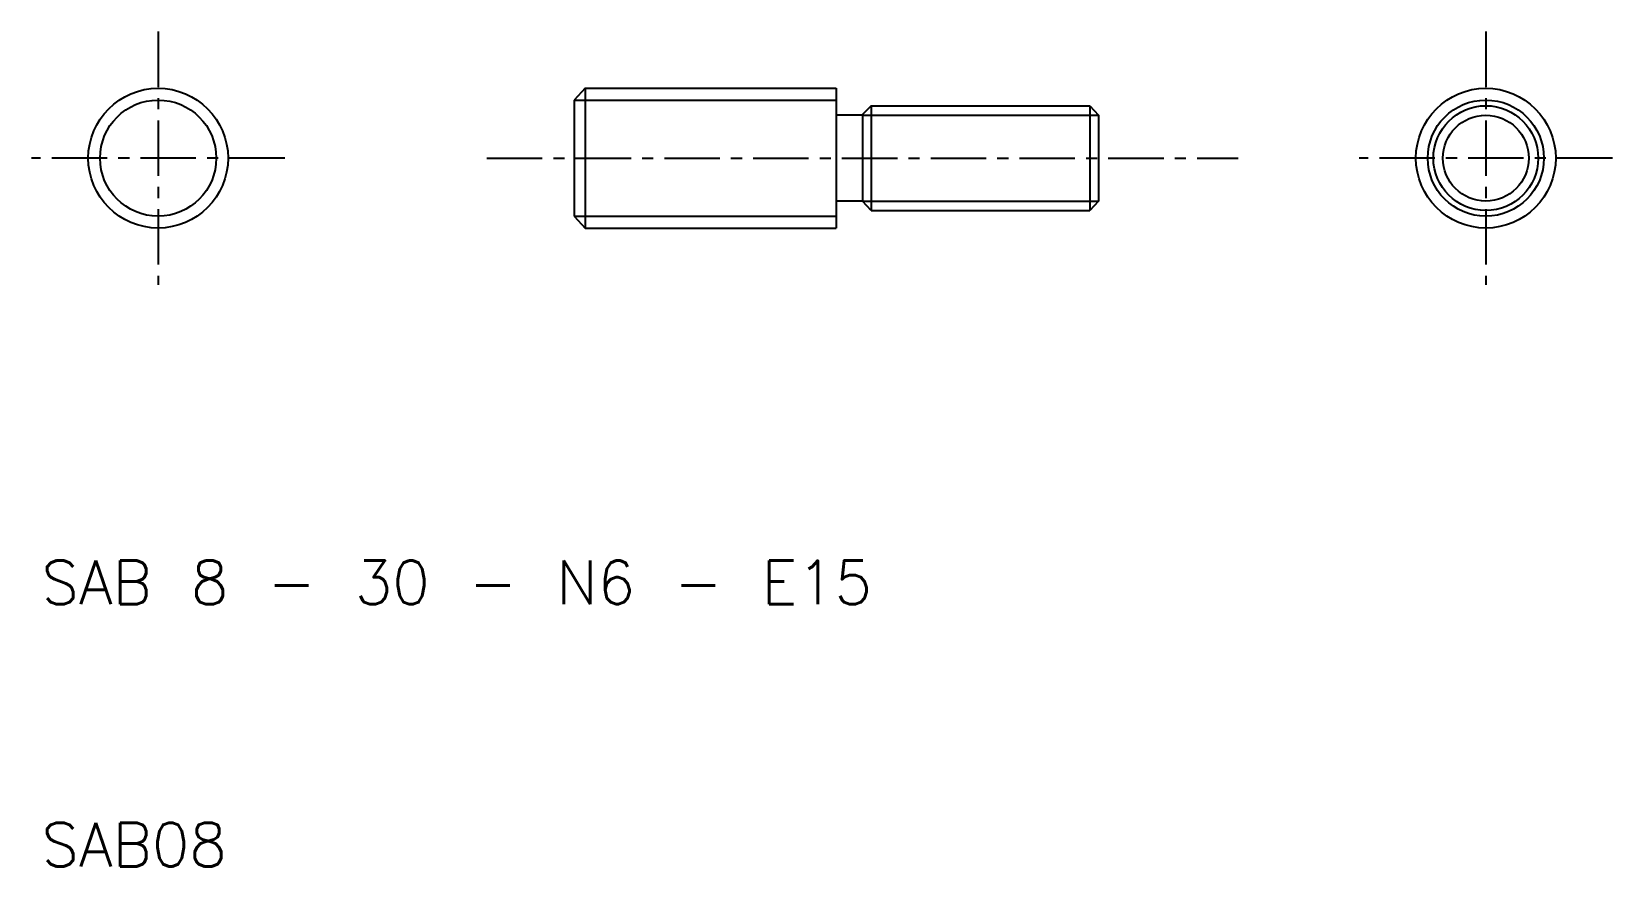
# Model space of a CAD drawing. Extents: x 10.9 to 101.3, y 9.4 to 57.2.
import ezdxf

# ---------------------------------------------------------------- set-up
doc = ezdxf.new("R2010")
doc.units = 0
doc.header["$LTSCALE"] = 0.1
doc.linetypes.add('CENTER', pattern=[50.8, 31.75, -6.35, 6.35, -6.35])
doc.layers.get('0').update_dxf_attribs({"linetype": 'CONTINUOUS'})
doc.layers.add('CENTER', color=1, linetype='CONTINUOUS')
doc.styles.get("Standard").update_dxf_attribs({"font": 'txt.shx', "bigfont": 'bigfont.shx'})

msp = doc.modelspace()

# ---------------------------------------------------------------- linework, layer by layer
for p, q in [((42.529, 53.933), (41.904, 53.256)), ((42.529, 53.933), (42.529, 45.933)), ((42.529, 53.933), (56.904, 53.933)), ((56.904, 53.933), (56.904, 45.933)), ((41.904, 53.256), (41.904, 46.609)), ((41.904, 53.256), (41.904, 46.609)), ((58.904, 52.933), (58.404, 52.433)), ((58.904, 52.933), (71.404, 52.933)), ((58.904, 52.933), (58.904, 46.933)), ((71.404, 52.933), (71.904, 52.391)), ((71.404, 52.933), (71.404, 46.933)), ((58.404, 52.391), (56.904, 52.391)), ((58.404, 52.391), (58.404, 47.474)), ((71.904, 52.391), (71.904, 47.474)), ((58.404, 47.474), (56.904, 47.474)), ((58.904, 46.933), (58.404, 47.474)), ((71.904, 47.474), (71.404, 46.933)), ((41.904, 46.609), (42.529, 45.933)), ((58.904, 46.933), (71.404, 46.933)), ((42.529, 45.933), (56.904, 45.933))]:
    msp.add_line(p, q)
at = {"color": 3}
for p, q in [((41.904, 53.256), (56.904, 53.256)), ((58.404, 52.391), (71.904, 52.391)), ((58.404, 47.474), (71.904, 47.474)), ((41.904, 46.609), (56.904, 46.609))]:
    msp.add_line(p, q, dxfattribs=at)
for centre, radius in [((18.101, 49.933), 4), ((94.067, 49.933), 4), ((94.067, 49.933), 3)]:
    msp.add_circle(centre, radius)
for centre, radius in [((18.101, 49.933), 3.324), ((94.067, 49.933), 3.324), ((94.067, 49.933), 2.459)]:
    msp.add_circle(centre, radius, dxfattribs=at)
at = {"layer": 'CENTER', "linetype": 'CENTER'}
for p, q in [((18.101, 57.174), (18.101, 42.691)), ((94.067, 57.174), (94.067, 42.691)), ((25.343, 49.933), (10.86, 49.933)), ((36.904, 49.933), (79.904, 49.933)), ((101.309, 49.933), (86.826, 49.933))]:
    msp.add_line(p, q, dxfattribs=at)

# ---------------------------------------------------------------- texts
for s, p in [('SAB 8 - 30 - N6 - E15', (11.422, 24.402)), ('SAB08', (11.422, 9.402))]:
    msp.add_text(s, height=2.5).set_placement(p)

doc.saveas('drawing.dxf')
